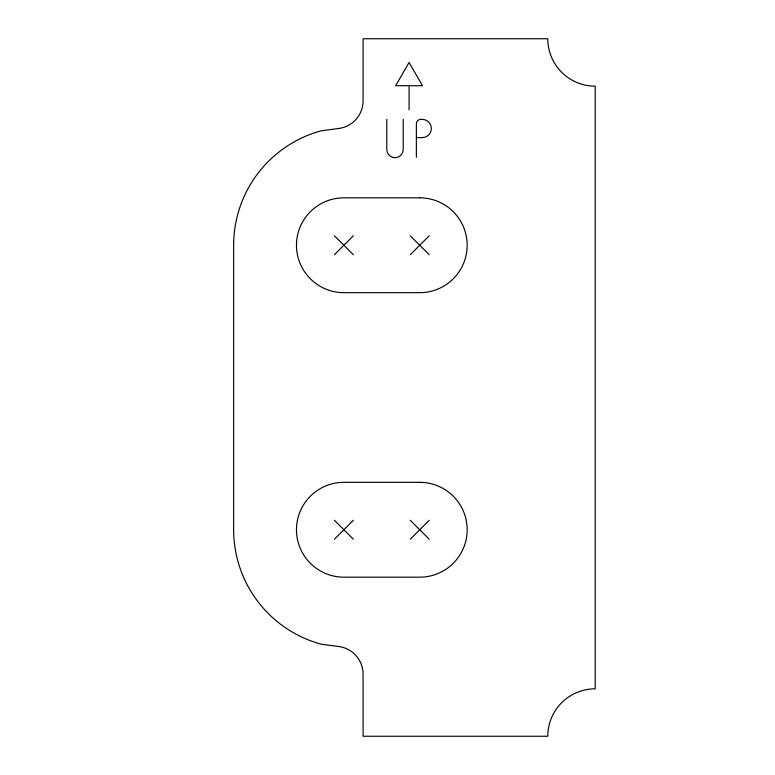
<?xml version="1.0" encoding="UTF-8"?>
<svg xmlns="http://www.w3.org/2000/svg" width="775" height="775" viewBox="0 0 775 775"><rect width="100%" height="100%" fill="white"/><g stroke="black" fill="none" stroke-linecap="round" stroke-linejoin="round"><path stroke-width="1.16" d="M334.403 254.733L353.371 235.765M410.266 254.733L429.234 235.765M334.403 539.235L353.371 520.267M410.266 539.235L429.234 520.267M408.125 85.715L395.647 85.715L409.074 62.455L422.501 85.715L409.074 85.715L409.074 109.876M417.328 137.64L422.21 137.64A9.145 9.145 0 0 0 431.355 128.495A9.145 9.145 0 0 0 422.21 119.36L420.825 119.36A4.447 4.447 0 0 0 416.378 123.806L416.378 157.296M410.266 235.765L429.234 254.733M334.403 235.765L353.371 254.733M410.266 520.267L429.234 539.235M334.403 520.267L353.371 539.235M403.203 119.36L403.203 149.498A8.205 8.205 0 0 1 394.998 157.703A8.205 8.205 0 0 1 386.802 149.498L386.802 119.36M339.382 128.398L321.499 130.743A118.546 118.546 0 0 0 233.643 245.249L233.643 529.751A118.546 118.546 0 0 0 321.499 644.257L339.382 646.602A27.929 27.929 0 0 1 363.088 673.64L363.088 736.25L547.78 736.25A47.42 47.42 0 0 1 595.19 688.83L595.19 86.17A47.42 47.42 0 0 1 547.78 38.75L363.088 38.75L363.088 101.36A27.929 27.929 0 0 1 339.382 128.398M419.75 197.828L343.887 197.828A47.42 47.42 0 0 0 296.467 245.249A47.42 47.42 0 0 0 343.887 292.669L419.75 292.669A47.42 47.42 0 0 0 467.17 245.249A47.42 47.42 0 0 0 419.75 197.828M419.75 482.331L343.887 482.331A47.42 47.42 0 0 0 296.467 529.751A47.42 47.42 0 0 0 343.887 577.172L419.75 577.172A47.42 47.42 0 0 0 467.17 529.751A47.42 47.42 0 0 0 419.75 482.331"/></g></svg>
